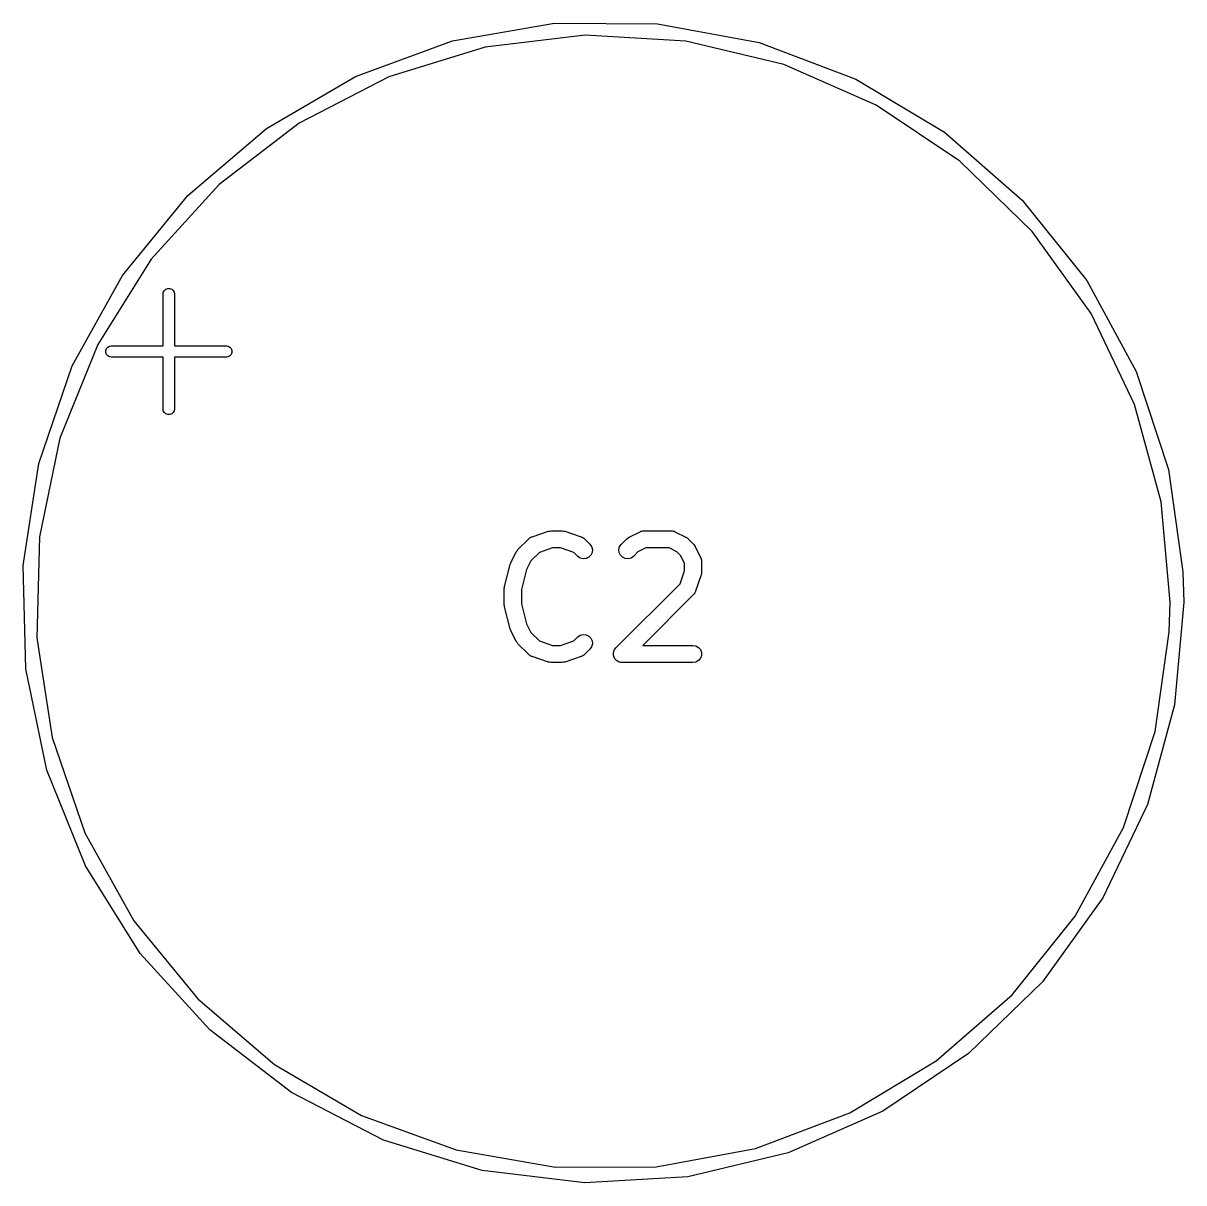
# Model space of a CAD drawing. Extents: x 136.3 to 186.3, y -96.8 to -46.7.
# Drawn here: x 157.59 to 167.72, y -59.11 to -48.99 of the extents above; entities that cross this region are included whole.
import ezdxf

# ---------------------------------------------------------------- set-up
doc = ezdxf.new("R2010")
doc.units = 0
doc.header["$MEASUREMENT"] = 0
doc.layers.add('BLACK', color=7, linetype='CONTINUOUS')

msp = doc.modelspace()

# ---------------------------------------------------------------- linework, layer by layer
at = {"layer": 'BLACK', "linetype": 'CONTINUOUS'}
for p, q in [((161.335, -49.1413), (162.223, -48.9863)), ((162.223, -48.9863), (163.124, -48.991)), ((163.124, -48.991), (164.01, -49.1553)), ((162.492, -49.0909), (161.618, -49.1967)), ((163.37, -49.1416), (162.492, -49.0909)), ((160.488, -49.451), (161.335, -49.1413)), ((161.618, -49.1967), (160.777, -49.4554)), ((164.226, -49.347), (163.37, -49.1416)), ((164.01, -49.1553), (164.854, -49.4739)), ((165.032, -49.7008), (164.226, -49.347)), ((159.71, -49.9058), (160.488, -49.451)), ((160.777, -49.4554), (159.995, -49.8591)), ((164.854, -49.4739), (165.627, -49.9368)), ((165.762, -50.1916), (165.032, -49.7008)), ((159.025, -50.4912), (159.71, -49.9058)), ((159.995, -49.8591), (159.296, -50.3948)), ((165.627, -49.9368), (166.306, -50.5293)), ((166.394, -50.8041), (165.762, -50.1916)), ((159.296, -50.3948), (158.704, -51.0457)), ((158.454, -51.1887), (159.025, -50.4912)), ((166.306, -50.5293), (166.87, -51.2328)), ((166.908, -51.5187), (166.394, -50.8041)), ((158.704, -51.0457), (158.237, -51.7912)), ((158.015, -51.9763), (158.454, -51.1887)), ((166.87, -51.2328), (167.3, -52.025)), ((158.808, -51.3466), (158.81, -51.3336)), ((158.808, -51.801), (158.808, -51.3466)), ((158.81, -51.3336), (158.819, -51.3184)), ((158.819, -51.3184), (158.833, -51.307)), ((158.833, -51.307), (158.849, -51.301)), ((158.849, -51.301), (158.867, -51.301)), ((158.867, -51.301), (158.884, -51.307)), ((158.884, -51.307), (158.897, -51.3184)), ((158.897, -51.3184), (158.906, -51.3336)), ((158.906, -51.3336), (158.908, -51.3466)), ((158.908, -51.3466), (158.908, -51.801)), ((167.287, -52.3131), (166.908, -51.5187)), ((158.237, -51.7912), (157.908, -52.6078)), ((158.308, -51.8422), (158.314, -51.8256)), ((158.308, -51.8598), (158.308, -51.8422)), ((158.314, -51.8764), (158.308, -51.8598)), ((158.314, -51.8256), (158.326, -51.8121)), ((158.326, -51.8121), (158.341, -51.8033)), ((158.341, -51.8033), (158.354, -51.801)), ((158.354, -51.801), (158.808, -51.801)), ((158.908, -51.801), (159.363, -51.801)), ((159.363, -51.801), (159.376, -51.8033)), ((159.376, -51.8033), (159.391, -51.8121)), ((159.391, -51.8121), (159.402, -51.8256)), ((159.402, -51.8256), (159.408, -51.8422)), ((159.408, -51.8598), (159.402, -51.8764)), ((159.408, -51.8422), (159.408, -51.8598)), ((158.326, -51.8899), (158.314, -51.8764)), ((158.341, -51.8987), (158.326, -51.8899)), ((158.354, -51.901), (158.341, -51.8987)), ((158.808, -51.901), (158.354, -51.901)), ((158.808, -52.3554), (158.808, -51.901)), ((159.363, -51.901), (158.908, -51.901)), ((158.908, -51.901), (158.908, -52.3554)), ((159.376, -51.8987), (159.363, -51.901)), ((159.391, -51.8899), (159.376, -51.8987)), ((159.402, -51.8764), (159.391, -51.8899)), ((157.723, -52.8291), (158.015, -51.9763)), ((167.3, -52.025), (167.583, -52.8808)), ((158.81, -52.3684), (158.808, -52.3554)), ((158.819, -52.3836), (158.81, -52.3684)), ((158.906, -52.3684), (158.897, -52.3836)), ((158.908, -52.3554), (158.906, -52.3684)), ((167.519, -53.1619), (167.287, -52.3131)), ((158.833, -52.395), (158.819, -52.3836)), ((158.849, -52.401), (158.833, -52.395)), ((158.867, -52.401), (158.849, -52.401)), ((158.884, -52.395), (158.867, -52.401)), ((158.897, -52.3836), (158.884, -52.395)), ((157.908, -52.6078), (157.73, -53.4696)), ((157.587, -53.7202), (157.723, -52.8291)), ((167.583, -52.8808), (167.71, -53.7732)), ((167.597, -54.0385), (167.519, -53.1619)), ((157.73, -53.4696), (157.707, -54.3493)), ((161.903, -53.5807), (161.999, -53.4855)), ((161.999, -53.4855), (162.002, -53.483)), ((162.002, -53.483), (162.005, -53.4798)), ((162.005, -53.4798), (162.013, -53.4756)), ((162.013, -53.4756), (162.02, -53.4705)), ((162.02, -53.4705), (162.024, -53.4694)), ((162.024, -53.4694), (162.028, -53.4673)), ((162.028, -53.4673), (162.171, -53.4197)), ((162.171, -53.4197), (162.183, -53.418)), ((162.183, -53.418), (162.195, -53.4159)), ((162.195, -53.4159), (162.29, -53.4159)), ((162.29, -53.4159), (162.302, -53.418)), ((162.302, -53.418), (162.314, -53.4197)), ((162.314, -53.4197), (162.456, -53.4673)), ((162.456, -53.4673), (162.46, -53.4694)), ((162.46, -53.4694), (162.464, -53.4705)), ((162.464, -53.4705), (162.472, -53.4756)), ((162.472, -53.4756), (162.479, -53.4798)), ((162.479, -53.4798), (162.482, -53.483)), ((162.482, -53.483), (162.486, -53.4855)), ((162.486, -53.4855), (162.533, -53.5331)), ((162.808, -53.5331), (162.856, -53.4855)), ((162.856, -53.4855), (162.866, -53.4786)), ((162.866, -53.4786), (162.875, -53.4714)), ((162.875, -53.4714), (162.971, -53.4238)), ((162.971, -53.4238), (162.975, -53.4226)), ((162.975, -53.4226), (162.978, -53.4204)), ((162.978, -53.4204), (162.987, -53.4189)), ((162.987, -53.4189), (162.996, -53.4164)), ((162.996, -53.4164), (163, -53.4166)), ((163, -53.4166), (163.004, -53.4159)), ((163.004, -53.4159), (163.242, -53.4159)), ((163.242, -53.4159), (163.246, -53.4166)), ((163.246, -53.4166), (163.251, -53.4164)), ((163.251, -53.4164), (163.259, -53.4189)), ((163.259, -53.4189), (163.268, -53.4204)), ((163.268, -53.4204), (163.272, -53.4226)), ((163.272, -53.4226), (163.276, -53.4238)), ((163.276, -53.4238), (163.371, -53.4714)), ((163.371, -53.4714), (163.381, -53.4786)), ((163.381, -53.4786), (163.391, -53.4855)), ((163.391, -53.4855), (163.438, -53.5331)), ((161.897, -53.5905), (161.903, -53.5807)), ((162.207, -53.5659), (162.092, -53.6041)), ((162.278, -53.5659), (162.207, -53.5659)), ((162.392, -53.6041), (162.278, -53.5659)), ((162.533, -53.5331), (162.548, -53.5544)), ((162.548, -53.5544), (162.555, -53.5796)), ((162.555, -53.5796), (162.553, -53.6055)), ((162.787, -53.5796), (162.793, -53.5544)), ((162.789, -53.6055), (162.787, -53.5796)), ((162.793, -53.5544), (162.808, -53.5331)), ((163.022, -53.5659), (162.953, -53.6001)), ((163.225, -53.5659), (163.022, -53.5659)), ((163.293, -53.6001), (163.225, -53.5659)), ((163.438, -53.5331), (163.445, -53.5429)), ((163.445, -53.5429), (163.452, -53.5526)), ((163.452, -53.5526), (163.5, -53.6478)), ((161.842, -53.6954), (161.889, -53.6002)), ((161.889, -53.6002), (161.897, -53.5905)), ((162.018, -53.6782), (161.98, -53.7552)), ((162.092, -53.6041), (162.018, -53.6782)), ((162.427, -53.6392), (162.392, -53.6041)), ((162.449, -53.6541), (162.427, -53.6392)), ((162.474, -53.6608), (162.449, -53.6541)), ((162.5, -53.6586), (162.474, -53.6608)), ((162.523, -53.6476), (162.5, -53.6586)), ((162.542, -53.6291), (162.523, -53.6476)), ((162.553, -53.6055), (162.542, -53.6291)), ((162.8, -53.6291), (162.789, -53.6055)), ((162.818, -53.6476), (162.8, -53.6291)), ((162.842, -53.6586), (162.818, -53.6476)), ((162.868, -53.6608), (162.842, -53.6586)), ((162.893, -53.6541), (162.868, -53.6608)), ((162.914, -53.6392), (162.893, -53.6541)), ((162.953, -53.6001), (162.914, -53.6392)), ((163.323, -53.6305), (163.293, -53.6001)), ((163.358, -53.6991), (163.323, -53.6305)), ((163.5, -53.6478), (163.501, -53.652)), ((163.501, -53.652), (163.503, -53.6557)), ((163.503, -53.6557), (163.505, -53.6644)), ((163.505, -53.6644), (163.507, -53.6728)), ((163.507, -53.6728), (163.507, -53.6771)), ((163.507, -53.6771), (163.508, -53.6814)), ((163.508, -53.6814), (163.508, -53.7766)), ((157.611, -54.6212), (157.587, -53.7202)), ((161.789, -53.9013), (161.836, -53.7108)), ((161.836, -53.7108), (161.839, -53.7033)), ((161.839, -53.7033), (161.842, -53.6954)), ((161.98, -53.7552), (161.936, -53.9287)), ((163.32, -53.8789), (163.358, -53.7644)), ((163.358, -53.7644), (163.358, -53.6991)), ((163.506, -53.7884), (163.504, -53.8003)), ((163.508, -53.7766), (163.506, -53.7884)), ((167.71, -53.7732), (167.717, -54.0385)), ((162.761, -54.4378), (163.32, -53.8789)), ((163.504, -53.8003), (163.456, -53.9432)), ((161.786, -53.9195), (161.788, -53.9104)), ((161.786, -54.0623), (161.786, -53.9195)), ((161.788, -53.9104), (161.789, -53.9013)), ((161.936, -53.9287), (161.936, -54.0531)), ((163.438, -53.9725), (162.995, -54.4159)), ((163.441, -53.9689), (163.438, -53.9725)), ((163.444, -53.9661), (163.441, -53.9689)), ((163.448, -53.9583), (163.444, -53.9661)), ((163.453, -53.9511), (163.448, -53.9583)), ((163.454, -53.947), (163.453, -53.9511)), ((163.456, -53.9432), (163.454, -53.947)), ((161.788, -54.0713), (161.786, -54.0623)), ((161.789, -54.0805), (161.788, -54.0713)), ((161.836, -54.271), (161.789, -54.0805)), ((161.936, -54.0531), (161.98, -54.2266)), ((167.59, -54.2976), (167.597, -54.0385)), ((167.717, -54.0385), (167.637, -54.9363)), ((161.839, -54.2785), (161.836, -54.271)), ((161.842, -54.2863), (161.839, -54.2785)), ((161.889, -54.3816), (161.842, -54.2863)), ((161.98, -54.2266), (162.018, -54.3036)), ((157.707, -54.3493), (157.84, -55.2192)), ((161.897, -54.3912), (161.889, -54.3816)), ((161.903, -54.4011), (161.897, -54.3912)), ((162.018, -54.3036), (162.092, -54.3777)), ((162.092, -54.3777), (162.207, -54.4159)), ((162.278, -54.4159), (162.392, -54.3777)), ((162.392, -54.3777), (162.427, -54.3426)), ((162.427, -54.3426), (162.449, -54.3277)), ((162.449, -54.3277), (162.474, -54.3209)), ((162.474, -54.3209), (162.5, -54.3232)), ((162.5, -54.3232), (162.523, -54.3342)), ((162.523, -54.3342), (162.542, -54.3526)), ((162.542, -54.3526), (162.553, -54.3762)), ((162.553, -54.3762), (162.555, -54.4022)), ((167.466, -55.1688), (167.59, -54.2976)), ((161.999, -54.4963), (161.903, -54.4011)), ((162.002, -54.4988), (161.999, -54.4963)), ((162.005, -54.502), (162.002, -54.4988)), ((162.207, -54.4159), (162.278, -54.4159)), ((162.482, -54.4988), (162.479, -54.502)), ((162.486, -54.4963), (162.482, -54.4988)), ((162.533, -54.4487), (162.486, -54.4963)), ((162.548, -54.4273), (162.533, -54.4487)), ((162.555, -54.4022), (162.548, -54.4273)), ((162.739, -54.4843), (162.74, -54.4812)), ((162.74, -54.4941), (162.739, -54.4843)), ((162.74, -54.4779), (162.743, -54.4686)), ((162.74, -54.4812), (162.74, -54.4779)), ((162.74, -54.5039), (162.74, -54.4941)), ((162.743, -54.4686), (162.746, -54.4592)), ((162.746, -54.4592), (162.748, -54.4565)), ((162.748, -54.4565), (162.749, -54.4534)), ((162.749, -54.4534), (162.755, -54.4459)), ((162.755, -54.4459), (162.761, -54.4378)), ((162.995, -54.4159), (163.433, -54.4159)), ((163.433, -54.4159), (163.458, -54.4204)), ((163.458, -54.4204), (163.481, -54.4334)), ((163.481, -54.4334), (163.498, -54.4534)), ((163.498, -54.4534), (163.507, -54.4779)), ((163.507, -54.4779), (163.507, -54.5039)), ((162.013, -54.5062), (162.005, -54.502)), ((162.02, -54.5112), (162.013, -54.5062)), ((162.024, -54.5124), (162.02, -54.5112)), ((162.028, -54.5144), (162.024, -54.5124)), ((162.171, -54.562), (162.028, -54.5144)), ((162.183, -54.5638), (162.171, -54.562)), ((162.195, -54.5659), (162.183, -54.5638)), ((162.29, -54.5659), (162.195, -54.5659)), ((162.302, -54.5638), (162.29, -54.5659)), ((162.314, -54.562), (162.302, -54.5638)), ((162.456, -54.5144), (162.314, -54.562)), ((162.46, -54.5124), (162.456, -54.5144)), ((162.464, -54.5112), (162.46, -54.5124)), ((162.472, -54.5062), (162.464, -54.5112)), ((162.479, -54.502), (162.472, -54.5062)), ((162.741, -54.507), (162.74, -54.5039)), ((162.741, -54.5103), (162.741, -54.507)), ((162.745, -54.5192), (162.741, -54.5103)), ((162.749, -54.5284), (162.745, -54.5192)), ((162.751, -54.5309), (162.749, -54.5284)), ((162.752, -54.5339), (162.751, -54.5309)), ((162.759, -54.5408), (162.752, -54.5339)), ((162.765, -54.5483), (162.759, -54.5408)), ((162.768, -54.55), (162.765, -54.5483)), ((162.771, -54.5523), (162.768, -54.55)), ((162.78, -54.5565), (162.771, -54.5523)), ((162.788, -54.5614), (162.78, -54.5565)), ((162.791, -54.5619), (162.788, -54.5614)), ((162.794, -54.5633), (162.791, -54.5619)), ((162.804, -54.5642), (162.794, -54.5633)), ((162.814, -54.5659), (162.804, -54.5642)), ((163.433, -54.5659), (162.814, -54.5659)), ((163.458, -54.5614), (163.433, -54.5659)), ((163.481, -54.5483), (163.458, -54.5614)), ((163.498, -54.5284), (163.481, -54.5483)), ((163.507, -54.5039), (163.498, -54.5284)), ((157.793, -55.5039), (157.611, -54.6212)), ((167.637, -54.9363), (167.399, -55.8058)), ((167.19, -56.0044), (167.466, -55.1688)), ((157.84, -55.2192), (158.125, -56.0518)), ((158.13, -56.3402), (157.793, -55.5039)), ((167.399, -55.8058), (167.011, -56.6193)), ((166.77, -56.7778), (167.19, -56.0044)), ((158.125, -56.0518), (158.553, -56.8208)), ((158.609, -57.1038), (158.13, -56.3402)), ((167.011, -56.6193), (166.485, -57.3513)), ((158.553, -56.8208), (159.11, -57.5018)), ((166.22, -57.4646), (166.77, -56.7778)), ((159.215, -57.7705), (158.609, -57.1038)), ((166.485, -57.3513), (165.838, -57.9786)), ((159.11, -57.5018), (159.78, -58.0734)), ((165.557, -58.0431), (166.22, -57.4646)), ((159.93, -58.3192), (159.215, -57.7705)), ((164.801, -58.4951), (165.557, -58.0431)), ((165.838, -57.9786), (165.089, -58.4814)), ((159.78, -58.0734), (160.539, -58.5174)), ((160.731, -58.7327), (159.93, -58.3192)), ((160.539, -58.5174), (161.366, -58.8198)), ((163.978, -58.8062), (164.801, -58.4951)), ((165.089, -58.4814), (164.264, -58.8437)), ((161.593, -58.9977), (160.731, -58.7327)), ((161.366, -58.8198), (162.233, -58.9711)), ((163.113, -58.9665), (163.978, -58.8062)), ((164.264, -58.8437), (163.388, -59.0541)), ((162.488, -59.106), (161.593, -58.9977)), ((162.233, -58.9711), (163.113, -58.9665)), ((163.388, -59.0541), (162.488, -59.106))]:
    msp.add_line(p, q, dxfattribs=at)

doc.saveas('drawing.dxf')
